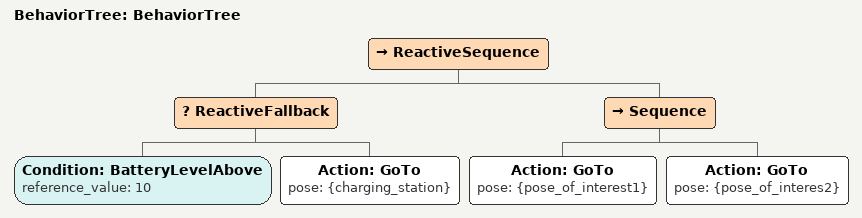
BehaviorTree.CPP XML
<?xml version="1.0"?>
<root main_tree_to_execute="BehaviorTree">
    <!-- ////THIS BT SHOLD NOT BE RUN. IT EXISTS FOR EDUCATIONAL PURPOSES/// -->
    <BehaviorTree ID="BehaviorTree">
        <ReactiveSequence>
            <ReactiveFallback>
                <Condition ID="BatteryLevelAbove" reference_value="10"/>
                <Action ID="GoTo" pose="{charging_station}"/>
            </ReactiveFallback>
            <Sequence>
                <Action ID="GoTo" pose="{pose_of_interest1}"/>
                <Action ID="GoTo" pose="{pose_of_interes2}"/>
            </Sequence>
        </ReactiveSequence>
    </BehaviorTree>
</root>
